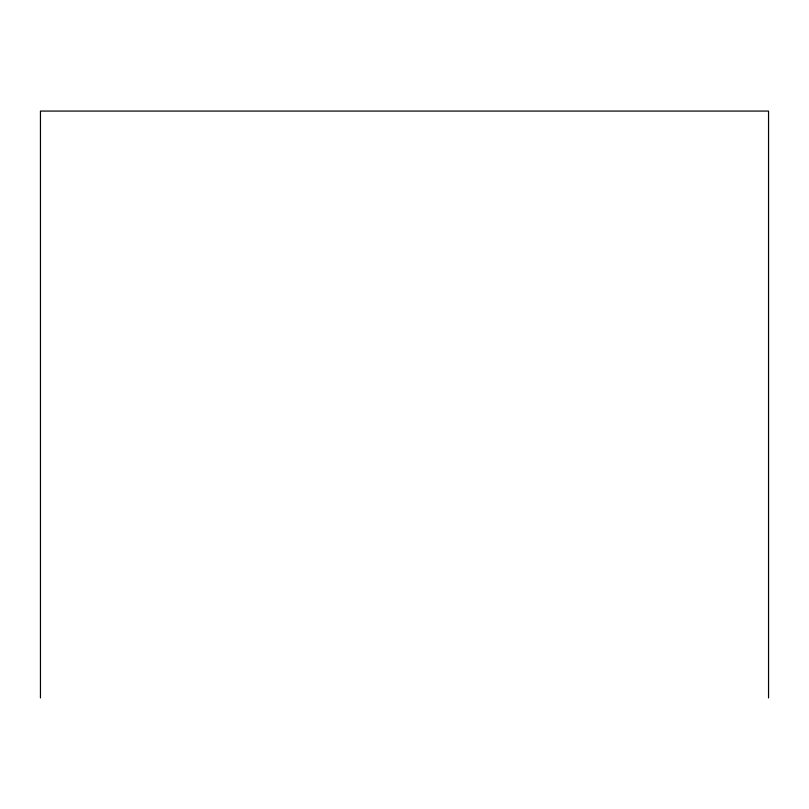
<?xml version="1.0" encoding="UTF-8"?>
<svg xmlns="http://www.w3.org/2000/svg" width="809" height="809" viewBox="0 0 809 809"><rect width="100%" height="100%" fill="white"/><g stroke="black" fill="none" stroke-linecap="round" stroke-linejoin="round"><path stroke-width="1.21" d="M768.55 697.934L768.55 111.066L40.45 111.066L40.45 697.934"/></g></svg>
